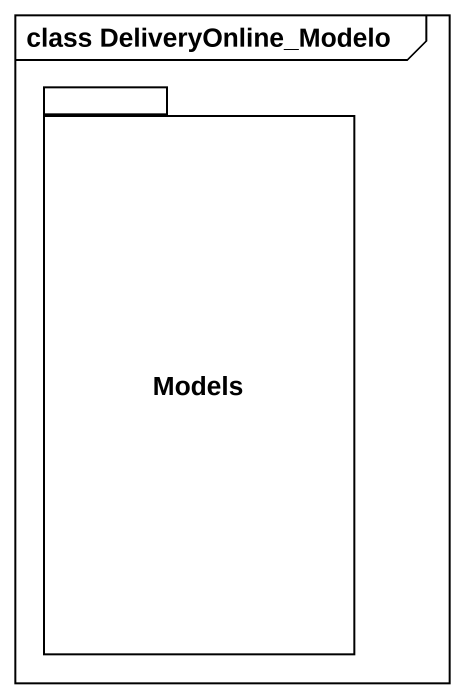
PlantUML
@startuml
mainframe class DeliveryOnline_Modelo
package Models {
}
@enduml
